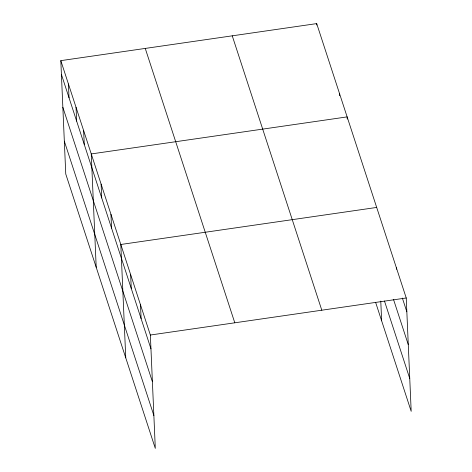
<?xml version="1.0" encoding="UTF-8"?>
<svg xmlns="http://www.w3.org/2000/svg" width="472" height="472" viewBox="0 0 472 472"><rect width="100%" height="100%" fill="white"/><g stroke="black" fill="none" stroke-linecap="round" stroke-linejoin="round"><path stroke-width="0.71" d="M60.811 60.646L150.356 335.026L155.306 448.4L65.761 174.015L60.811 60.646L316.694 23.6L406.239 297.985L411.189 411.354L375.594 302.286M376.685 207.438L120.808 244.484L125.758 357.853M150.356 335.026L406.239 297.985M402.362 298.074L406.84 311.797M393.5 299.378L408.274 344.648M384.456 300.988L409.755 378.503M232.253 35.825L321.798 310.21M145.252 48.421L234.796 322.801M61.419 74.458L150.957 348.837M62.853 107.309L152.391 381.695M64.328 141.163L153.872 415.543M396.386 267.801L396.451 269.252M380.774 301.095L381.636 320.807M347.233 119.074L347.138 116.891L91.255 153.937L96.205 267.305M339.527 93.568L339.622 95.751M316.694 23.6L316.759 25.051M140.508 304.847L141.11 318.659M130.655 274.663L131.257 288.475M110.955 214.3L111.557 228.112M101.108 184.115L101.71 197.927M83.644 130.614L84.252 144.426M76.033 107.291L76.641 121.103M68.422 83.969L69.03 97.781"/></g></svg>
